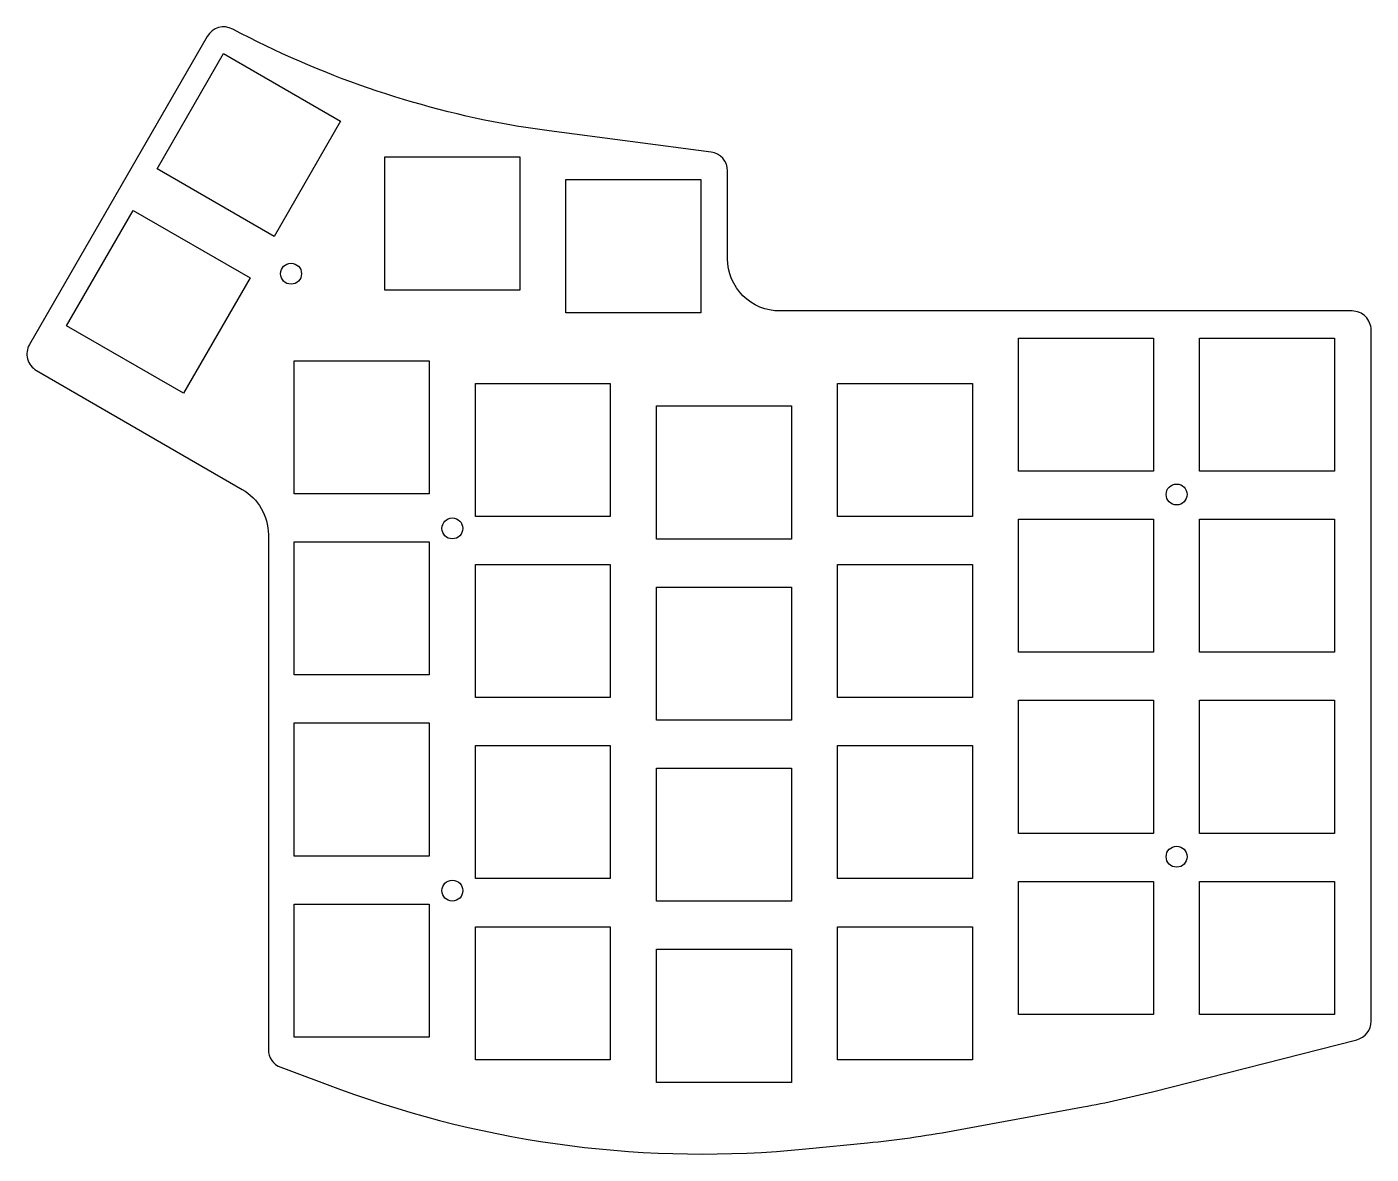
# Model space of a CAD drawing. Header units: millimetres. Extents: x -147 to -5, y -129 to -10.
import ezdxf

# ---------------------------------------------------------------- set-up
doc = ezdxf.new("R2010")
doc.units = ezdxf.units.MM
doc.layers.get('0').update_dxf_attribs({"linetype": 'CONTINUOUS'})

msp = doc.modelspace()

# ---------------------------------------------------------------- linework, layer by layer
msp.add_lwpolyline([(-5.5, -115.01), (-5.5, -42.3, 0.414214), (-7.5, -40.3), (-67.7, -40.3, -0.414214), (-73.2, -34.8), (-73.2, -25.56, 0.376854), (-74.94, -23.58), (-91.97, -21.36, -0.009987), (-95.92, -20.77, -0.078108), (-125.27, -10.65, 0.403764), (-127.94, -11.42), (-146.65, -43.83, 0.414214), (-145.92, -46.56), (-124.27, -59.06, -0.267949), (-121.52, -63.82), (-121.52, -117.98, 0.314018), (-120.22, -119.85), (-113.93, -122.17, 0.11367), (-64.96, -128.44), (-58.49, -127.8, 0.020598), (-49.52, -126.53), (-35.81, -124.02, 0.017016), (-28.5, -122.42), (-7, -116.95, 0.342902)], format="xyb", close=True)
for points in [[(-126.22, -13.23), (-113.92, -20.33), (-120.92, -32.45), (-133.22, -25.35)], [(-95.06, -38.1), (-109.26, -38.1), (-109.26, -24.1), (-95.06, -24.1)], [(-90.21, -40.48), (-90.21, -26.48), (-76.01, -26.48), (-76.01, -40.48)], [(-135.74, -29.72), (-123.44, -36.82), (-130.44, -48.95), (-142.74, -41.85)], [(-42.59, -43.15), (-28.39, -43.15), (-28.39, -57.15), (-42.59, -57.15)], [(-9.34, -57.15), (-23.54, -57.15), (-23.54, -43.15), (-9.34, -43.15)], [(-118.79, -59.53), (-118.79, -45.53), (-104.59, -45.53), (-104.59, -59.53)], [(-85.54, -61.91), (-99.74, -61.91), (-99.74, -47.91), (-85.54, -47.91)], [(-47.44, -47.91), (-47.44, -61.91), (-61.64, -61.91), (-61.64, -47.91)], [(-80.69, -64.29), (-80.69, -50.29), (-66.49, -50.29), (-66.49, -64.29)], [(-28.39, -62.2), (-28.39, -76.2), (-42.59, -76.2), (-42.59, -62.2)], [(-23.54, -76.2), (-23.54, -62.2), (-9.34, -62.2), (-9.34, -76.2)], [(-104.59, -64.58), (-104.59, -78.58), (-118.79, -78.58), (-118.79, -64.58)], [(-99.74, -66.96), (-85.54, -66.96), (-85.54, -80.96), (-99.74, -80.96)], [(-61.64, -66.96), (-47.44, -66.96), (-47.44, -80.96), (-61.64, -80.96)], [(-80.69, -69.34), (-66.49, -69.34), (-66.49, -83.34), (-80.69, -83.34)], [(-28.39, -81.25), (-28.39, -95.25), (-42.59, -95.25), (-42.59, -81.25)], [(-9.34, -81.25), (-9.34, -95.25), (-23.54, -95.25), (-23.54, -81.25)], [(-104.59, -83.63), (-104.59, -97.63), (-118.79, -97.63), (-118.79, -83.63)], [(-85.54, -100.01), (-99.74, -100.01), (-99.74, -86.01), (-85.54, -86.01)], [(-61.64, -100.01), (-61.64, -86.01), (-47.44, -86.01), (-47.44, -100.01)], [(-66.49, -88.39), (-66.49, -102.39), (-80.69, -102.39), (-80.69, -88.39)], [(-42.59, -114.3), (-42.59, -100.3), (-28.39, -100.3), (-28.39, -114.3)], [(-23.54, -100.3), (-9.34, -100.3), (-9.34, -114.3), (-23.54, -114.3)], [(-104.59, -102.68), (-104.59, -116.68), (-118.79, -116.68), (-118.79, -102.68)], [(-99.74, -119.06), (-99.74, -105.06), (-85.54, -105.06), (-85.54, -119.06)], [(-61.64, -105.06), (-47.44, -105.06), (-47.44, -119.06), (-61.64, -119.06)], [(-80.69, -121.44), (-80.69, -107.44), (-66.49, -107.44), (-66.49, -121.44)]]:
    msp.add_lwpolyline(points, close=True)
for centre in [(-119.13, -36.38), (-25.96, -59.6), (-102.16, -63.17), (-25.96, -97.7), (-102.16, -101.27)]:
    msp.add_circle(centre, 1.1)

doc.saveas('drawing.dxf')
